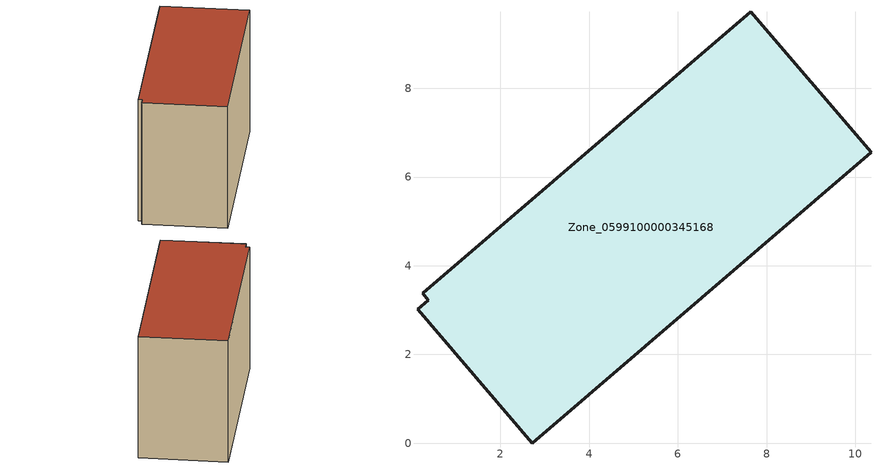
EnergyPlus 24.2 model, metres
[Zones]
Zone_0599100000345168
 floor ground (C_G): 0.13,3.02 0.38,3.23 0.24,3.38 7.65,9.72 10.36,6.56 2.72,0 z0
 wall outside (C_F): 2.72,0 10.36,6.56 7.65,9.72 0.24,3.38 0.38,3.23 0.13,3.02 2.72,0 z0:6.21
 roof outside (C_R): 0.38,3.23 0.13,3.02 2.72,0 10.36,6.56 7.65,9.72 0.24,3.38 z6.21
[BUILDING]
Pand.0599100000345168: North Axis=0; Terrain=City; Loads Convergence Tolerance Value=0.04; Temperature Convergence Tolerance Value=0.4; Solar Distribution=FullExterior; Maximum Number of Warmup Days=25; Minimum Number of Warmup Days=1
[Site:Location]
Rotterdam.The.Hague.AP_ZH_NLD Design_Conditions: Latitude=51.96; Longitude=4.45; Time Zone=1; Elevation=-4.5
[SITE:GROUNDTEMPERATURE:BUILDINGSURFACE]
18, 18, 18, 18, 18, 18, 18, 18, 18, 18, 18, 18
[MATERIAL] Thermal Absorptance=0.9; Solar Absorptance=0.7; Visible Absorptance=0.7
Name | Roughness | Thickness | Conductivity | Density | Specific Heat
G.TC.1992-2005 | MediumSmooth | 0.15 | 0.06 | 540 | 1210
F.TC.1992-2005 | Rough | 0.3 | 0.12 | 1920 | 840
R.TC.1992-2005 | MediumRough | 0.2 | 0.08 | 1500 | 1000
[CONSTRUCTION]
C_G: G.TC.1992-2005
C_F: F.TC.1992-2005
C_R: R.TC.1992-2005
[ZONE]
Zone_0599100000345168: Type=1; Multiplier=1; Ceiling Height=Autocalculate; Volume=Autocalculate; Floor Area=autocalculate; Part of Total Floor Area=Yes
[ZONEINFILTRATION:DESIGNFLOWRATE]
Infil_Zone_0599100000345168: Zone or ZoneList or Space or SpaceList=Zone_0599100000345168; Schedule=AlwaysOn; Design Flow Rate Calculation Method=Flow/Area; Flow Rate per Floor Area=0.0015; Constant Term Coefficient=1; Temperature Term Coefficient=0; Velocity Term Coefficient=0; Velocity Squared Term Coefficient=0
[HVACTEMPLATE:ZONE:IDEALLOADSAIRSYSTEM]
Zone_0599100000345168: Maximum Heating Supply Air Temperature=50; Minimum Cooling Supply Air Temperature=13; Maximum Heating Supply Air Humidity Ratio=0.0156; Minimum Cooling Supply Air Humidity Ratio=0.0077; Heating Limit=NoLimit; Cooling Limit=NoLimit; Dehumidification Control Type=ConstantSensibleHeatRatio; Cooling Sensible Heat Ratio=0.7; Dehumidification Setpoint=60; Humidification Control Type=None; Humidification Setpoint=30; Outdoor Air Method=None; Outdoor Air Flow Rate per Person=0.00944; Outdoor Air Flow Rate per Zone Floor Area=0; Outdoor Air Flow Rate per Zone=0; Demand Controlled Ventilation Type=None; Outdoor Air Economizer Type=NoEconomizer; Heat Recovery Type=None; Sensible Heat Recovery Effectiveness=0.7; Latent Heat Recovery Effectiveness=0.65
[ZONECONTROL:THERMOSTAT]
ThermostatControl_Zone_0599100000345168: Zone or ZoneList=Zone_0599100000345168; Control Type Schedule=DualSetpointControlType; Control 1=Thermostat_Zone_0599100000345168; Temperature Difference Between Cutout And Setpoint=0
[THERMOSTATSETPOINT:DUALSETPOINT]
Thermostat_Zone_0599100000345168: Heating Setpoint Temperature Schedule=HeatingSetpoint_Zone_0599100000345168; Cooling Setpoint Temperature Schedule=CoolingSetpoint_Zone_0599100000345168
[SCHEDULE:COMPACT]
HeatingSetpoint_Zone_0599100000345168: Through: 12/31, For: AllDays, Until: 24:00, 21
CoolingSetpoint_Zone_0599100000345168: Through: 12/31, For: AllDays, Until: 24:00, 24
DualSetpointControlType: Through: 12/31, For: AllDays, Until: 24:00, 4
AlwaysOn: Through: 12/31, For: AllDays, Until: 24:00, 1
